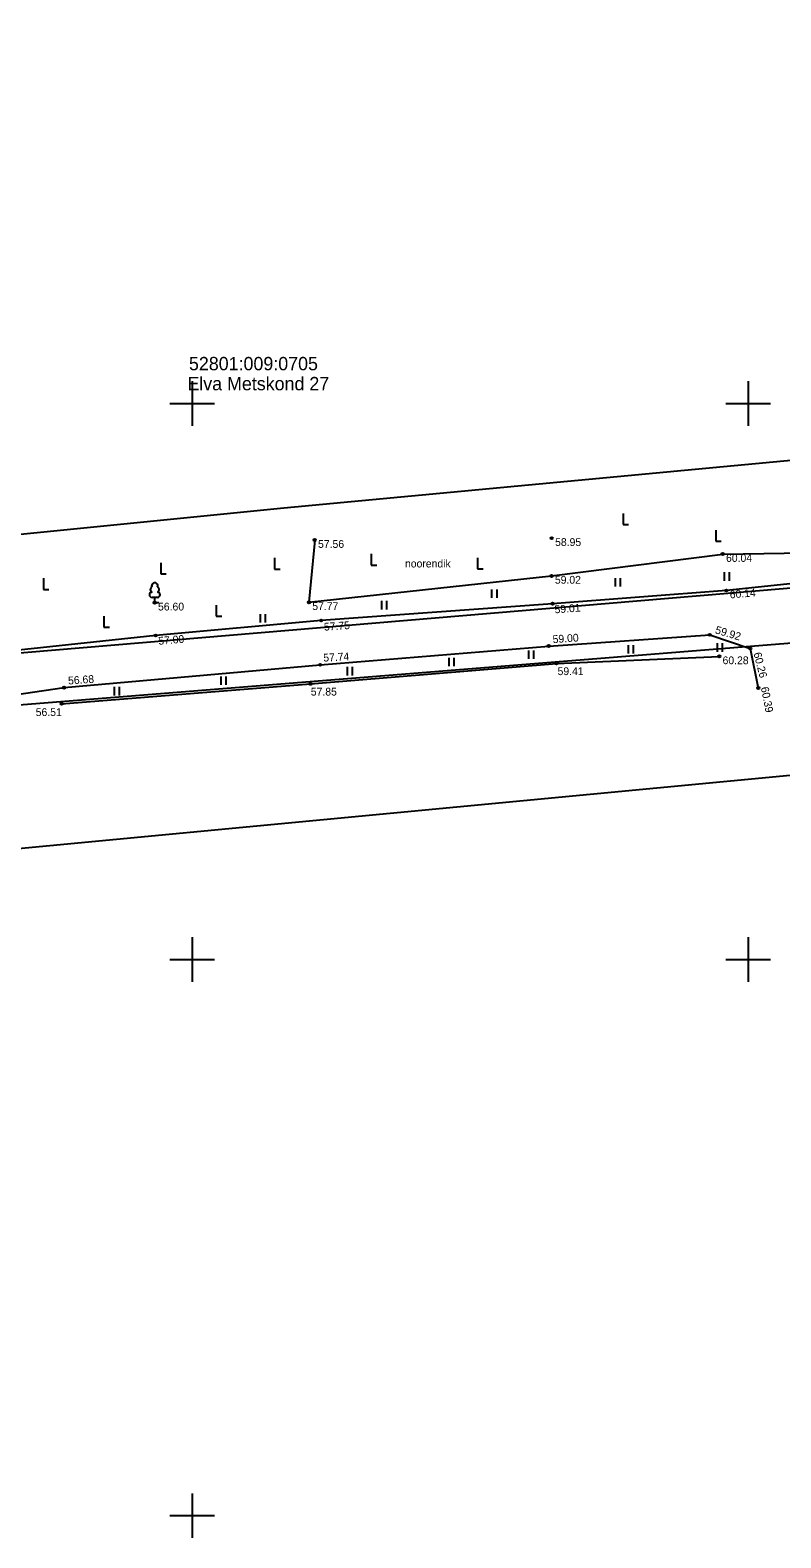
# Model space of a CAD drawing. Extents: x 643977 to 645002, y 6457448 to 6458452.
# Drawn here: x 644635.4 to 644702.9, y 6457448 to 6457583.6 of the extents above; entities that cross this region are included whole.
import ezdxf

# ---------------------------------------------------------------- set-up
doc = ezdxf.new("R2010")
doc.units = 0
for name, color, linetype in [('HALJASTUS', 7, 'Continuous'), ('KORGUS', 7, 'Continuous'), ('MOOTPIIR', 7, 'Continuous'), ('PIIR', 7, 'Continuous'), ('PUU', 7, 'Continuous'), ('TEE', 7, 'Continuous'), ('VORK', 7, 'Continuous')]:
    doc.layers.add(name, color=color, linetype=linetype)

msp = doc.modelspace()

# ---------------------------------------------------------------- linework, layer by layer
at = {"layer": 'HALJASTUS'}
for p, q in [((644688.75, 6457540.12), (644688.75, 6457539.12)), ((644688.75, 6457539.12), (644689.25, 6457539.12)), ((644697.08, 6457538.61), (644697.08, 6457537.61)), ((644697.08, 6457537.61), (644697.58, 6457537.61)), ((644647.17, 6457535.69), (644647.17, 6457534.69)), ((644657.4, 6457536.11), (644657.4, 6457535.11)), ((644666.1, 6457536.48), (644666.1, 6457535.48)), ((644666.1, 6457535.48), (644666.6, 6457535.48)), ((644675.67, 6457536.13), (644675.67, 6457535.13)), ((644636.62, 6457534.29), (644636.62, 6457533.29)), ((644647.17, 6457534.69), (644647.67, 6457534.69)), ((644657.4, 6457535.11), (644657.9, 6457535.11)), ((644675.67, 6457535.13), (644676.17, 6457535.13)), ((644688.03, 6457534.31), (644688.03, 6457533.55)), ((644688.49, 6457534.31), (644688.49, 6457533.55)), ((644697.83, 6457534.83), (644697.83, 6457534.07)), ((644698.29, 6457534.83), (644698.29, 6457534.07)), ((644636.62, 6457533.29), (644637.12, 6457533.29)), ((644676.93, 6457533.28), (644676.93, 6457532.52)), ((644677.39, 6457533.28), (644677.39, 6457532.52)), ((644652.16, 6457531.88), (644652.16, 6457530.88)), ((644667.03, 6457532.25), (644667.03, 6457531.49)), ((644667.49, 6457532.25), (644667.49, 6457531.49)), ((644642.06, 6457530.89), (644642.06, 6457529.89)), ((644642.06, 6457529.89), (644642.56, 6457529.89)), ((644652.16, 6457530.88), (644652.66, 6457530.88)), ((644656.11, 6457531.07), (644656.11, 6457530.31)), ((644656.57, 6457531.07), (644656.57, 6457530.31)), ((644697.21, 6457528.44), (644697.21, 6457527.68)), ((644697.67, 6457528.44), (644697.67, 6457527.68)), ((644673.07, 6457527.14), (644673.07, 6457526.38)), ((644673.53, 6457527.14), (644673.53, 6457526.38)), ((644680.24, 6457527.79), (644680.24, 6457527.03)), ((644680.7, 6457527.79), (644680.7, 6457527.03)), ((644689.21, 6457528.27), (644689.21, 6457527.51)), ((644689.67, 6457528.27), (644689.67, 6457527.51)), ((644663.93, 6457526.31), (644663.93, 6457525.55)), ((644664.39, 6457526.31), (644664.39, 6457525.55)), ((644642.98, 6457524.52), (644642.98, 6457523.76)), ((644643.44, 6457524.52), (644643.44, 6457523.76)), ((644652.57, 6457525.45), (644652.57, 6457524.69)), ((644653.03, 6457525.45), (644653.03, 6457524.69))]:
    msp.add_line(p, q, dxfattribs=at)
for points in [[(644661.02, 6457537.72), (644660.5, 6457532.13), (644682.32, 6457534.5), (644697.71, 6457536.46), (644710.57, 6457536.66), (644728.94, 6457538.29), (644756.68, 6457539.43), (644777.94, 6457541.4), (644792.19, 6457541.76), (644794.82, 6457545.2), (644795.18, 6457558.28), (644794.74, 6457572.86), (644796.06, 6457596.34), (644797.01, 6457620.76), (644797.79, 6457648.1), (644797.92, 6457668.27), (644796.75, 6457688.15), (644797.06, 6457708.45), (644797.32, 6457711.95), (644790.66, 6457717.49), (644789.02, 6457719.13)], [(644638.26, 6457523), (644660.64, 6457524.79), (644682.76, 6457526.62), (644697.4, 6457527.26)]]:
    msp.add_lwpolyline(points, dxfattribs=at)
at = {"layer": 'KORGUS'}
for centre in [(644682.34, 6457537.89), (644661.02, 6457537.72), (644697.71, 6457536.46), (644682.32, 6457534.5), (644698.04, 6457533.19), (644646.63, 6457532.09), (644660.5, 6457532.13), (644682.41, 6457532), (644661.6, 6457530.49), (644646.72, 6457529.14), (644696.54, 6457529.2), (644682.07, 6457528.19), (644697.4, 6457527.26), (644700.19, 6457527.97), (644661.51, 6457526.5), (644682.76, 6457526.62), (644638.48, 6457524.46), (644660.64, 6457524.79), (644700.91, 6457524.41), (644638.26, 6457523)]:
    msp.add_circle(centre, 0.1, dxfattribs=at)
at = {"layer": 'MOOTPIIR'}
for points in [[(644486.93, 6458068.51), (644554.97, 6458115.61), (644584.93, 6458145.27), (644595.56, 6458166.22), (644618.44, 6458159.45), (644662.25, 6458119.48), (644684.08, 6458098.78), (644689.24, 6458085.52), (644680.95, 6458042.97), (644684.36, 6458031.33), (644739.59, 6457958.38), (644784.02, 6457902.16), (644790.65, 6457874.69), (644788.44, 6457801.84), (644786.86, 6457787.94), (644787.64, 6457699.42), (644784.56, 6457558.84), (644777.19, 6457551.78), (644658.23, 6457540.58), (644556.24, 6457530.39), (644435.06, 6457524.13)], [(644382.2, 6457486.04), (644819.57, 6457527.59), (644816.93, 6457863.73), (644811.44, 6457901.08)]]:
    msp.add_lwpolyline(points, dxfattribs=at)
at = {"layer": 'PIIR'}
for p, q in [((644538.89, 6457519.53), (644795.38, 6457541.12)), ((644634.43, 6457522.9), (644704.33, 6457528.52))]:
    msp.add_line(p, q, dxfattribs=at)
at = {"layer": 'PUU'}
for p, q in [((644646.87, 6457532.57), (644646.39, 6457532.57)), ((644646.63, 6457532.09), (644646.63, 6457532.57)), ((644647.01, 6457532.09), (644646.63, 6457532.09))]:
    msp.add_line(p, q, dxfattribs=at)
for centre, radius, start, end in [((644646.63, 6457533.61), 0.277, 332.5799, 207.4201), ((644646.39, 6457532.8), 0.238, 90.0016, 269.3953), ((644646.46, 6457533.26), 0.233, 109.0217, 253.1415), ((644646.8, 6457533.26), 0.233, 286.8508, 70.9859), ((644646.87, 6457532.8), 0.238, 270.6047, 89.9984)]:
    msp.add_arc(centre, radius, start, end, dxfattribs=at)
at = {"layer": 'TEE'}
for points in [[(644799.56, 6457734.62), (644799.17, 6457712), (644799.15, 6457708.8), (644798.93, 6457688.7), (644799.22, 6457668.68), (644799.5, 6457647.56), (644798.81, 6457621.4), (644797.32, 6457596.74), (644796.29, 6457572.82), (644797.46, 6457558.3), (644797.67, 6457546.48), (644794.43, 6457541.25), (644789.87, 6457538.7), (644789.09, 6457538.3), (644778.19, 6457537.57), (644756.78, 6457536.34), (644727.82, 6457535.32), (644710.32, 6457534.47), (644698.04, 6457533.19), (644682.41, 6457532), (644661.6, 6457530.49), (644646.72, 6457529.14), (644624.56, 6457526.77)], [(644359.63, 6457495.33), (644361.21, 6457497.67), (644365.78, 6457501.39), (644383.91, 6457502.92), (644409.1, 6457504.77), (644430.67, 6457506.93), (644446.32, 6457508.71), (644462.81, 6457509.66), (644478.65, 6457510.69), (644531.02, 6457512.86), (644547.57, 6457513.84), (644556.4, 6457514.67), (644571.13, 6457515.83), (644607.16, 6457519.91), (644624.86, 6457522.47), (644638.48, 6457524.46), (644661.51, 6457526.5), (644682.07, 6457528.19), (644696.54, 6457529.2), (644700.19, 6457527.97), (644700.91, 6457524.41)]]:
    msp.add_lwpolyline(points, dxfattribs=at)
at = {"layer": 'VORK'}
for p, q in [((644650, 6457552), (644650, 6457548)), ((644700, 6457552), (644700, 6457548)), ((644648, 6457550), (644652, 6457550)), ((644698, 6457550), (644702, 6457550)), ((644650, 6457502), (644650, 6457498)), ((644700, 6457502), (644700, 6457498)), ((644648, 6457500), (644652, 6457500)), ((644698, 6457500), (644702, 6457500)), ((644650, 6457452), (644650, 6457448)), ((644648, 6457450), (644652, 6457450))]:
    msp.add_line(p, q, dxfattribs=at)

# ---------------------------------------------------------------- texts
at = {"layer": 'HALJASTUS'}
msp.add_text('noorendik', height=0.7, dxfattribs=at).set_placement((644669.14, 6457535.26))
at = {"layer": 'KORGUS'}
for s, p in [('58.95', (644682.64, 6457537.19)), ('57.56', (644661.32, 6457537.02)), ('60.04', (644698.01, 6457535.76)), ('59.02', (644682.62, 6457533.8)), ('56.60', (644646.93, 6457531.39)), ('57.77', (644660.8, 6457531.43)), ('60.28', (644697.7, 6457526.56)), ('59.41', (644682.86, 6457525.58)), ('57.85', (644660.67, 6457523.74)), ('56.51', (644635.93, 6457521.9))]:
    msp.add_text(s, height=0.7, dxfattribs=at).set_placement(p)
for s, rotation, p in [('60.14', 4.6907, (644698.37, 6457532.47)), ('59.01', 4.1297, (644682.61, 6457531.13)), ('57.75', 3.8726, (644661.87, 6457529.57)), ('59.92', 343.2896, (644696.98, 6457529.35)), ('57.00', 4.8136, (644646.98, 6457528.3)), ('59.00', 3.9214, (644682.44, 6457528.45)), ('57.74', 3.2499, (644661.81, 6457526.79)), ('60.26', 284.1761, (644700.48, 6457527.54)), ('56.68', 3.9708, (644638.86, 6457524.73)), ('60.39', 280.9197, (644701.14, 6457524.46))]:
    msp.add_text(s, height=0.7, rotation=rotation, dxfattribs=at).set_placement(p)
at = {"layer": 'PIIR'}
for s, p in [('52801:009:0705', (644649.71, 6457552.99)), ('Elva Metskond 27', (644649.57, 6457551.19))]:
    msp.add_text(s, height=1.2, dxfattribs=at).set_placement(p)

doc.saveas('drawing.dxf')
